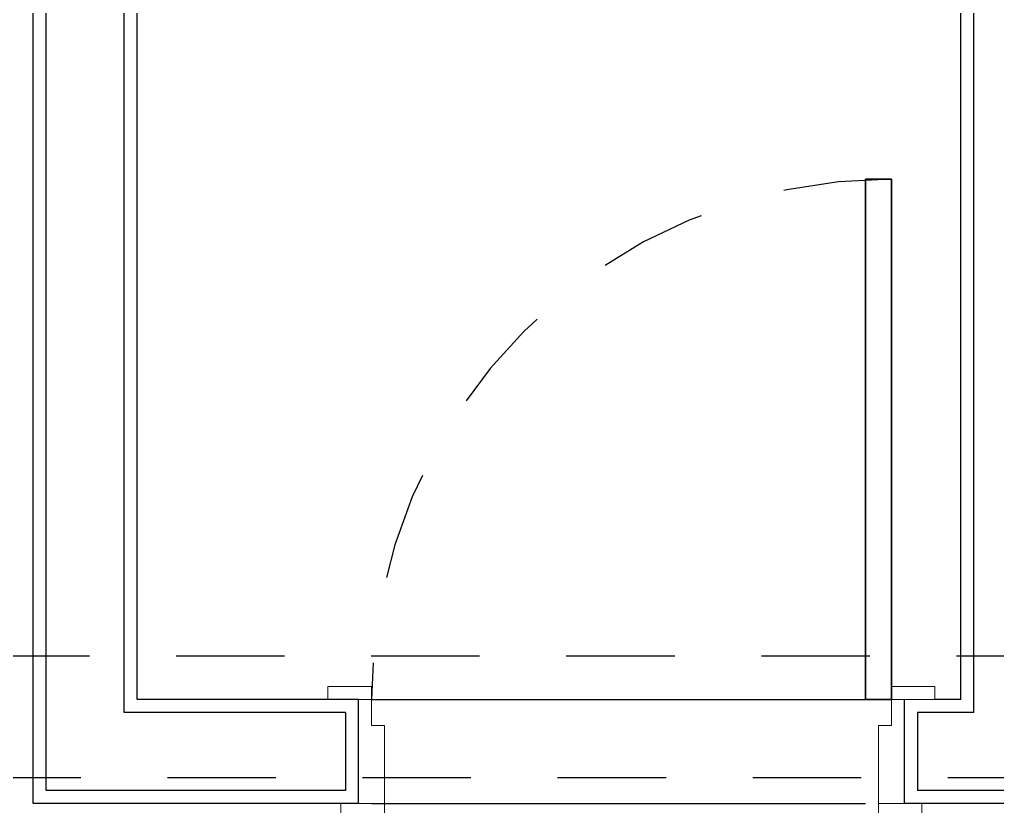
# Model space of a CAD drawing. Header units: millimetres. Extents: x 188.6 to 263.2, y 40.1 to 120.1.
# Drawn here: x 230.867 to 231.995, y 70.636 to 71.544 of the extents above; entities that cross this region are included whole.
import ezdxf

# ---------------------------------------------------------------- set-up
doc = ezdxf.new("R2010")
doc.units = ezdxf.units.MM
doc.linetypes.add('HIDDEN2', pattern=[0.1875, 0.125, -0.0625])
doc.linetypes.add('XREF-TIPO$0$HIDDEN2', pattern=[0.1875, 0.125, -0.0625])
for name, color, linetype in [('ARQ', 8, 'Continuous'), ('ESTR-VIGAS', 11, 'HIDDEN2'), ('ESTRUTURA', 7, 'Continuous'), ('INC-HID-TEXTO', 7, 'Continuous')]:
    doc.layers.add(name, color=color, linetype=linetype)
doc.styles.add('60-100', font='romans.shx', dxfattribs={"height": 0.16})
doc.dimstyles.new('SETAS75', dxfattribs={"dimtxt": 0.16, "dimasz": 0.15, "dimexe": 0.15, "dimexo": 0, "dimgap": 0.1, "dimtad": 1, "dimzin": 10, "dimdsep": 46, "dimtxsty": '60-100', "dimblk1": 'OPEN', "dimblk2": 'OPEN', "dimsah": 1, "dimcen": 0, "dimclrd": 244, "dimclre": 244, "dimclrt": 7, "dimadec": 0, "dimazin": 0, "dimtfac": 1, "dimtix": 1, "dimtmove": 2, "dimatfit": 3, "dimldrblk": 'OPEN', "dimfxl": 0.15, "dimtolj": 1, "dimtzin": 6, "dimarcsym": 0})

# ---------------------------------------------------------------- blocks, each defined once
blk = doc.blocks.new('ESTR-TP-29.09.2016')
at = {"layer": 'ESTR-VIGAS'}
for points in [[(27.02, 11.2952), (23.41, 11.2952)], [(23.51, 11.1552), (26.92, 11.1552)]]:
    blk.add_lwpolyline(points, dxfattribs=at)
blk = doc.blocks.new('_OPEN')
at = {"color": 0, "linetype": 'ByBlock'}
for p, q in [((-1, 0.1667), (0, 0)), ((0, 0), (-1, -0.1667)), ((0, 0), (-1, 0))]:
    blk.add_line(p, q, dxfattribs=at)

msp = doc.modelspace()

# ---------------------------------------------------------------- linework, layer by layer
at = {"layer": 'ARQ'}
for p, q in [((230.8982, 70.6546), (230.8982, 72.7546)), ((230.8982, 70.6546), (230.8982, 72.7546)), ((230.9882, 70.7446), (230.9882, 72.7546)), ((230.9882, 70.7446), (230.9882, 72.7546)), ((231.9682, 70.7446), (231.9682, 72.7546)), ((231.9682, 70.7446), (231.9682, 72.7546)), ((230.8832, 70.6396), (230.8832, 72.7396)), ((230.8832, 70.6396), (230.8832, 72.7396)), ((231.0032, 70.7595), (231.0032, 72.7396)), ((231.0032, 70.7595), (231.0032, 72.7396)), ((231.9532, 70.7595), (231.9532, 72.7396)), ((231.9532, 70.7595), (231.9532, 72.7396)), ((231.8732, 71.3595), (231.8432, 71.3595)), ((231.8432, 71.3595), (231.8432, 70.7595)), ((231.8432, 70.7595), (231.8432, 71.3595)), ((231.8432, 71.3595), (231.8732, 71.3595)), ((231.8732, 71.3595), (231.8432, 71.3595)), ((231.8432, 71.3595), (231.8432, 70.7595)), ((231.8432, 70.7595), (231.8432, 71.3595)), ((231.8432, 71.3595), (231.8732, 71.3595)), ((231.8732, 70.7595), (231.8732, 71.3595)), ((231.8732, 71.3595), (231.8732, 70.7595)), ((231.8732, 70.7595), (231.8732, 71.3595)), ((231.8732, 71.3595), (231.8732, 70.7595)), ((231.2582, 70.7595), (231.0032, 70.7595)), ((231.2582, 70.7595), (231.0032, 70.7595)), ((231.2582, 70.6396), (231.2582, 70.7595)), ((231.2582, 70.6396), (231.2582, 70.7595)), ((231.2732, 70.7595), (231.8432, 70.7595)), ((231.2732, 70.7595), (231.8432, 70.7595)), ((231.8432, 70.7595), (231.8732, 70.7595)), ((231.8732, 70.7595), (231.8432, 70.7595)), ((231.8432, 70.7595), (231.8732, 70.7595)), ((231.8732, 70.7595), (231.8432, 70.7595)), ((231.8882, 70.6396), (231.8882, 70.7595)), ((231.8882, 70.6396), (231.8882, 70.7595)), ((231.9532, 70.7595), (231.9232, 70.7595)), ((231.9532, 70.7595), (231.9232, 70.7595)), ((231.2432, 70.7446), (230.9882, 70.7446)), ((231.2432, 70.7446), (230.9882, 70.7446)), ((231.2432, 70.7446), (231.2432, 70.6546)), ((231.2432, 70.7446), (231.2432, 70.6546)), ((231.9682, 70.7446), (231.9032, 70.7446)), ((231.9682, 70.7446), (231.9032, 70.7446)), ((231.9032, 70.7446), (231.9032, 70.6546)), ((231.9032, 70.7446), (231.9032, 70.6546)), ((231.2432, 70.6546), (230.8982, 70.6546)), ((231.2432, 70.6546), (230.8982, 70.6546)), ((232.1582, 70.6546), (231.9032, 70.6546)), ((232.1582, 70.6546), (231.9032, 70.6546)), ((231.2582, 70.6396), (230.8832, 70.6396)), ((231.2582, 70.6396), (230.8832, 70.6396)), ((231.2732, 70.6396), (231.8432, 70.6396)), ((231.2732, 70.6396), (231.8432, 70.6396)), ((232.1832, 70.6396), (231.8882, 70.6396)), ((232.1832, 70.6396), (231.8882, 70.6396))]:
    msp.add_line(p, q, dxfattribs=at)
at = {"layer": 'ARQ', "lineweight": 13}
for p, q in [((231.2732, 70.7745), (231.2232, 70.7745)), ((231.2232, 70.7745), (231.2232, 70.7595)), ((231.2732, 70.7745), (231.2232, 70.7745)), ((231.2232, 70.7745), (231.2232, 70.7595)), ((231.2732, 70.7595), (231.2732, 70.7745)), ((231.2732, 70.7595), (231.2732, 70.7745)), ((231.9232, 70.7745), (231.8732, 70.7745)), ((231.9232, 70.7745), (231.8732, 70.7745)), ((231.9232, 70.7595), (231.9232, 70.7745)), ((231.9232, 70.7595), (231.9232, 70.7745)), ((231.2732, 70.7595), (231.2232, 70.7595)), ((231.2732, 70.7595), (231.2232, 70.7595)), ((231.2582, 70.7595), (231.2732, 70.7595)), ((231.2582, 70.7595), (231.2732, 70.7595)), ((231.2732, 70.7295), (231.2732, 70.7595)), ((231.2732, 70.7295), (231.2732, 70.7595)), ((231.8732, 70.7595), (231.8882, 70.7595)), ((231.8732, 70.7595), (231.8732, 70.7295)), ((231.9232, 70.7595), (231.8732, 70.7595)), ((231.8732, 70.7595), (231.8882, 70.7595)), ((231.8732, 70.7595), (231.8732, 70.7295)), ((231.9232, 70.7595), (231.8732, 70.7595)), ((231.2882, 70.7295), (231.2732, 70.7295)), ((231.2882, 70.7295), (231.2732, 70.7295)), ((231.2882, 70.6396), (231.2882, 70.7295)), ((231.2882, 70.6396), (231.2882, 70.7295)), ((231.8732, 70.7295), (231.8582, 70.7295)), ((231.8582, 70.7295), (231.8582, 70.6396)), ((231.8732, 70.7295), (231.8582, 70.7295)), ((231.8582, 70.7295), (231.8582, 70.6396)), ((231.2382, 70.6396), (231.2382, 70.6246)), ((231.2382, 70.6396), (231.2882, 70.6396)), ((231.2382, 70.6396), (231.2382, 70.6246)), ((231.2382, 70.6396), (231.2882, 70.6396)), ((231.2882, 70.6396), (231.2582, 70.6396)), ((231.2882, 70.6396), (231.2582, 70.6396)), ((231.2882, 70.6246), (231.2882, 70.6396)), ((231.2882, 70.6246), (231.2882, 70.6396)), ((231.8882, 70.6396), (231.8582, 70.6396)), ((231.8582, 70.6396), (231.8582, 70.6246)), ((231.8582, 70.6396), (231.9082, 70.6396)), ((231.8882, 70.6396), (231.8582, 70.6396)), ((231.8582, 70.6396), (231.8582, 70.6246)), ((231.8582, 70.6396), (231.9082, 70.6396)), ((231.9082, 70.6246), (231.9082, 70.6396)), ((231.9082, 70.6246), (231.9082, 70.6396))]:
    msp.add_line(p, q, dxfattribs=at)
at = {"layer": 'ARQ', "linetype": 'XREF-TIPO$0$HIDDEN2'}
msp.add_arc((231.8732, 70.7595), 0.6, 90, 180, dxfattribs=at)
msp.add_arc((231.8732, 70.7595), 0.6, 90, 180, dxfattribs=at)

# ---------------------------------------------------------------- block references
at = {"layer": 'ESTRUTURA'}
msp.add_blockref('ESTR-TP-29.09.2016', (205.9531, 59.5144), dxfattribs=at)

# ---------------------------------------------------------------- leaders
at = {"layer": 'INC-HID-TEXTO'}
msp.add_leader([(228.8858, 69.4345), (230.4903, 74.0126), (233.1092, 74.0126)], dimstyle='SETAS75', dxfattribs=at)

doc.saveas('drawing.dxf')
